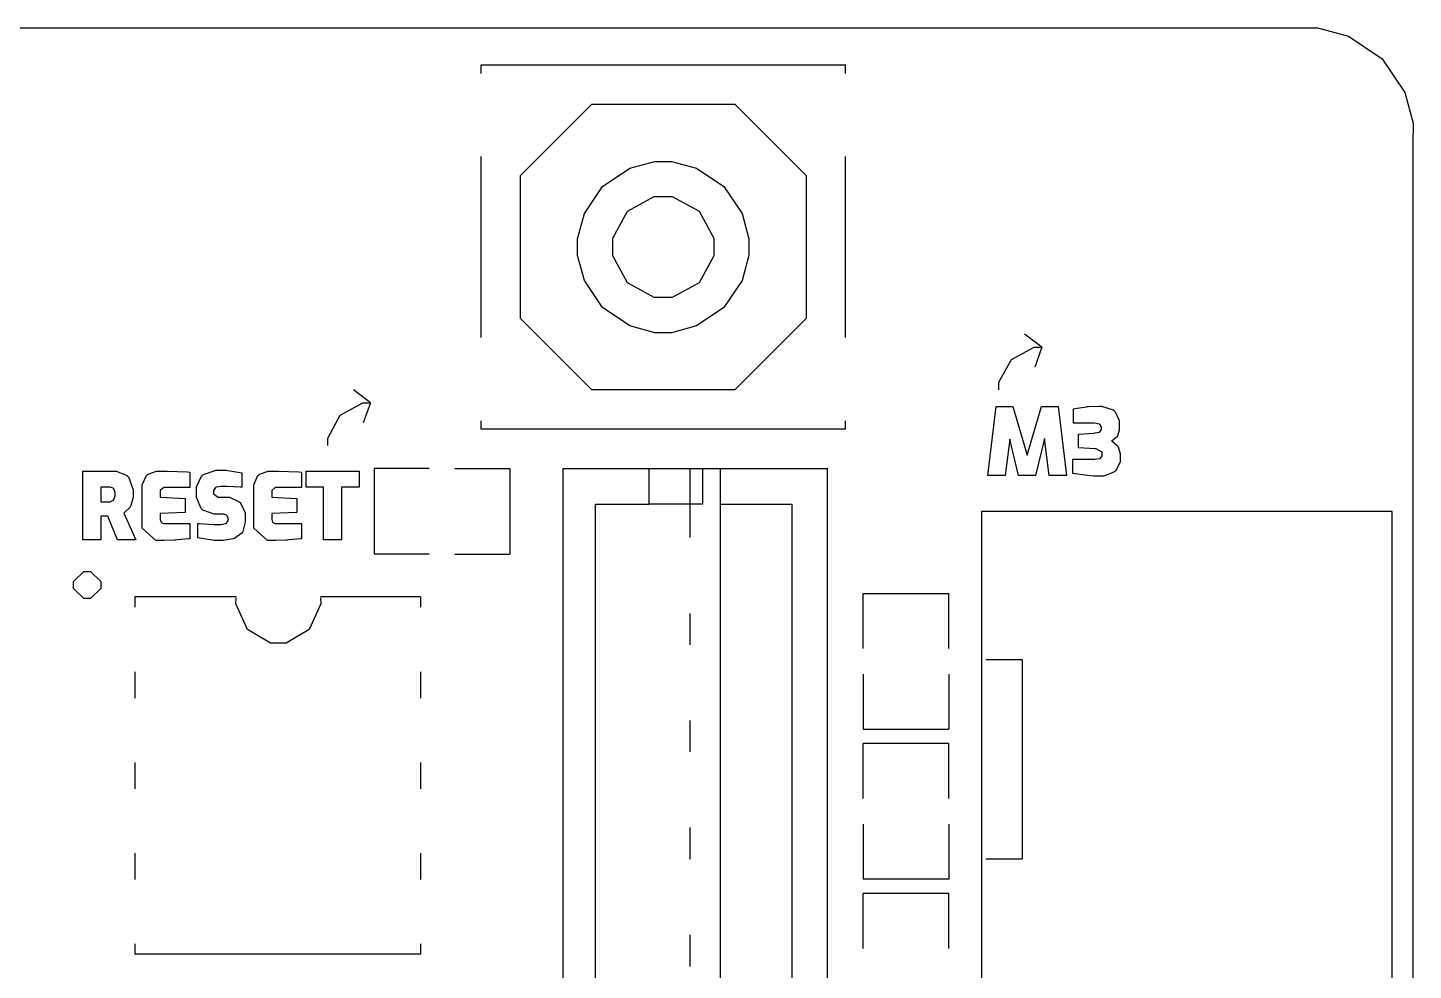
# Model space of a CAD drawing. Extents: x 0 to 132, y 0 to 98.
# Drawn here: x 91.65 to 111.05, y 71 to 84.2 of the extents above; entities that cross this region are included whole.
import ezdxf

# ---------------------------------------------------------------- set-up
doc = ezdxf.new("R2010")
doc.units = 0
doc.layers.get('0').update_dxf_attribs({"linetype": 'CONTINUOUS'})

msp = doc.modelspace()

# ---------------------------------------------------------------- linework, layer by layer
at = {"color": 0}
for p, q in [((11.7671, 84.1996), (109.564, 84.1996)), ((109.564, 84.1996), (109.564, 84.1996)), ((109.564, 84.1996), (109.565, 84.1982)), ((109.565, 84.1982), (109.708, 84.1982)), ((109.565, 84.1982), (109.565, 84.1982)), ((109.708, 84.1982), (110.141, 84.0825)), ((110.141, 84.0825), (110.611, 83.7653)), ((97.9964, 83.6785), (103.096, 83.6785)), ((97.9964, 83.56), (97.9964, 83.6785)), ((103.096, 83.56), (103.096, 83.6785)), ((110.611, 83.7653), (110.929, 83.294)), ((110.929, 83.294), (111.046, 82.8615)), ((98.5464, 82.1284), (99.5468, 83.1289)), ((99.5468, 83.1289), (101.546, 83.1289)), ((101.546, 83.1289), (102.547, 82.1284)), ((111.046, 82.8615), (111.046, 82.7169)), ((111.048, 82.7155), (111.046, 82.7169)), ((111.046, 82.7169), (111.046, 82.7169)), ((111.048, 15.4189), (111.048, 82.7155)), ((111.048, 82.7155), (111.048, 82.7155)), ((97.9964, 79.8601), (97.9964, 82.3969)), ((100.079, 82.2343), (100.429, 82.3281)), ((100.429, 82.3281), (100.546, 82.3281)), ((100.546, 82.3281), (100.662, 82.3281)), ((100.662, 82.3281), (101.013, 82.2343)), ((103.096, 79.8601), (103.096, 82.3969)), ((98.5464, 80.1289), (98.5464, 82.1284)), ((99.6968, 81.9767), (100.079, 82.2343)), ((101.013, 82.2343), (101.393, 81.9767)), ((102.547, 82.1284), (102.547, 80.1289)), ((99.4406, 81.5964), (99.6968, 81.9767)), ((101.393, 81.9767), (101.651, 81.5964)), ((100.046, 81.6296), (100.42, 81.8363)), ((100.42, 81.8363), (100.546, 81.8363)), ((100.546, 81.8363), (100.67, 81.8363)), ((100.67, 81.8363), (101.046, 81.6296)), ((99.3468, 81.2451), (99.4406, 81.5964)), ((99.8389, 81.2532), (100.046, 81.6296)), ((101.046, 81.6296), (101.253, 81.2532)), ((101.651, 81.5964), (101.746, 81.2451)), ((99.3468, 81.128), (99.3468, 81.2451)), ((99.3468, 81.0122), (99.3468, 81.128)), ((99.8389, 81.128), (99.8389, 81.2532)), ((99.8389, 81.0038), (99.8389, 81.128)), ((101.253, 81.2532), (101.253, 81.128)), ((101.253, 81.128), (101.253, 81.0038)), ((101.746, 81.2451), (101.746, 81.128)), ((101.746, 81.128), (101.746, 81.0122)), ((99.4406, 80.6619), (99.3468, 81.0122)), ((100.046, 80.6291), (99.8389, 81.0038)), ((101.253, 81.0038), (101.046, 80.6291)), ((101.746, 81.0122), (101.651, 80.6619)), ((99.6968, 80.2802), (99.4406, 80.6619)), ((100.42, 80.421), (100.046, 80.6291)), ((101.046, 80.6291), (100.67, 80.421)), ((101.651, 80.6619), (101.393, 80.2802)), ((100.546, 80.421), (100.42, 80.421)), ((100.67, 80.421), (100.546, 80.421)), ((100.079, 80.0241), (99.6968, 80.2802)), ((101.393, 80.2802), (101.013, 80.0241)), ((99.5468, 79.1284), (98.5464, 80.1289)), ((100.429, 79.9289), (100.079, 80.0241)), ((101.013, 80.0241), (100.662, 79.9289)), ((102.547, 80.1289), (101.546, 79.1284)), ((100.546, 79.9289), (100.429, 79.9289)), ((100.662, 79.9289), (100.546, 79.9289)), ((105.846, 79.7278), (105.606, 79.9084)), ((105.246, 79.2346), (105.421, 79.5528)), ((105.421, 79.5528), (105.739, 79.7278)), ((105.739, 79.7278), (105.846, 79.7278)), ((105.846, 79.7278), (105.747, 79.448)), ((105.246, 79.1284), (105.246, 79.2346)), ((96.4463, 78.9478), (96.2064, 79.1284)), ((101.546, 79.1284), (99.5468, 79.1284)), ((95.8466, 78.4546), (96.0219, 78.7728)), ((96.0219, 78.7728), (96.3401, 78.9478)), ((96.3401, 78.9478), (96.4463, 78.9478)), ((96.4463, 78.9478), (96.3454, 78.668)), ((105.091, 77.9279), (105.205, 78.8942)), ((105.205, 78.8942), (105.442, 78.8942)), ((105.442, 78.8942), (105.642, 78.2161)), ((105.642, 78.2161), (105.84, 78.8942)), ((105.84, 78.8942), (106.075, 78.8942)), ((106.075, 78.8942), (106.19, 77.9279)), ((106.292, 78.8652), (106.309, 78.8691)), ((106.292, 78.6624), (106.292, 78.8652)), ((106.309, 78.8691), (106.47, 78.8928)), ((106.47, 78.8928), (106.485, 78.8942)), ((106.485, 78.8942), (106.499, 78.897)), ((106.499, 78.897), (106.645, 78.9023)), ((106.645, 78.9023), (106.66, 78.9009)), ((106.66, 78.9009), (106.681, 78.9009)), ((106.681, 78.9009), (106.846, 78.8501)), ((106.846, 78.8501), (106.859, 78.8402)), ((106.859, 78.8402), (106.87, 78.8307)), ((106.87, 78.8307), (106.93, 78.7012)), ((97.9964, 78.5784), (97.9964, 78.697)), ((103.096, 78.5784), (103.096, 78.697)), ((106.56, 78.6624), (106.292, 78.6624)), ((106.582, 78.6624), (106.56, 78.6624)), ((106.649, 78.65), (106.582, 78.6624)), ((106.653, 78.6476), (106.649, 78.65)), ((106.657, 78.6447), (106.653, 78.6476)), ((106.681, 78.6074), (106.657, 78.6447)), ((106.681, 78.5936), (106.681, 78.6074)), ((106.681, 78.5813), (106.681, 78.5936)), ((106.681, 78.5717), (106.681, 78.5813)), ((106.93, 78.7012), (106.93, 78.6571)), ((106.93, 78.6571), (106.93, 78.5908)), ((106.93, 78.5908), (106.93, 78.5633)), ((95.8466, 78.3484), (95.8466, 78.4546)), ((103.096, 78.5784), (97.9964, 78.5784)), ((105.397, 78.4394), (105.335, 77.9279)), ((105.52, 77.9279), (105.397, 78.4394)), ((105.883, 78.449), (105.756, 77.9279)), ((105.948, 77.9279), (105.883, 78.449)), ((106.358, 78.5096), (106.579, 78.5248)), ((106.358, 78.3167), (106.358, 78.5096)), ((106.579, 78.5248), (106.587, 78.5262)), ((106.587, 78.5262), (106.652, 78.5386)), ((106.652, 78.5386), (106.656, 78.54)), ((106.656, 78.54), (106.66, 78.5428)), ((106.66, 78.5428), (106.681, 78.5717)), ((106.831, 78.4172), (106.821, 78.413)), ((106.821, 78.413), (106.831, 78.4105)), ((106.9, 78.4698), (106.831, 78.4172)), ((106.831, 78.4105), (106.907, 78.347)), ((106.904, 78.4765), (106.9, 78.4698)), ((106.908, 78.4849), (106.904, 78.4765)), ((106.93, 78.5633), (106.908, 78.4849)), ((106.59, 78.3043), (106.358, 78.3167)), ((106.606, 78.3043), (106.59, 78.3043)), ((106.692, 78.2546), (106.606, 78.3043)), ((106.667, 78.172), (106.692, 78.2038)), ((106.692, 78.238), (106.692, 78.2546)), ((106.692, 78.2133), (106.692, 78.238)), ((106.692, 78.2038), (106.692, 78.2133)), ((106.907, 78.347), (106.912, 78.3375)), ((106.912, 78.3375), (106.916, 78.329)), ((106.916, 78.329), (106.943, 78.2327)), ((106.943, 78.2327), (106.943, 78.1995)), ((106.943, 78.1995), (106.943, 78.165)), ((94.1091, 77.942), (94.2855, 78.0038)), ((94.2855, 78.0038), (94.3448, 78.0038)), ((94.3448, 78.0038), (94.4192, 78.0038)), ((94.4192, 78.0038), (94.6175, 77.972)), ((96.4957, 78.0288), (96.4957, 76.8297)), ((97.2661, 78.0288), (96.4957, 78.0288)), ((97.6256, 78.0288), (98.3961, 78.0288)), ((98.3961, 78.0288), (98.3961, 76.8297)), ((99.1457, 66.0273), (99.1457, 78.0274)), ((99.1457, 78.0274), (102.846, 78.0274)), ((100.349, 77.5286), (100.349, 78.0288)), ((100.849, 78.0288), (101.097, 78.0288)), ((100.918, 78.0274), (100.918, 77.0611)), ((101.097, 78.0288), (101.097, 77.5286)), ((101.346, 66.0259), (101.346, 78.0274)), ((102.846, 66.0273), (102.846, 78.0274)), ((106.28, 77.9568), (106.28, 78.1597)), ((106.28, 78.1597), (106.564, 78.1597)), ((106.564, 78.1597), (106.589, 78.1597)), ((106.589, 78.1597), (106.659, 78.1678)), ((106.659, 78.1678), (106.663, 78.1692)), ((106.663, 78.1692), (106.667, 78.172)), ((106.943, 78.1209), (106.881, 77.9956)), ((106.943, 78.165), (106.943, 78.1209)), ((92.4183, 77.0283), (92.4183, 77.9928)), ((92.4183, 77.9928), (92.8303, 77.9928)), ((92.8303, 77.9928), (92.8825, 77.9928)), ((92.8825, 77.9928), (93.03, 77.935)), ((93.03, 77.935), (93.0437, 77.9226)), ((93.0437, 77.9226), (93.0561, 77.9103)), ((93.0561, 77.9103), (93.1224, 77.7311)), ((93.249, 77.8013), (93.3083, 77.9307)), ((93.3083, 77.9307), (93.3207, 77.9406)), ((93.3207, 77.9406), (93.3319, 77.9501)), ((93.3319, 77.9501), (93.4501, 77.9928)), ((93.4501, 77.9928), (93.4903, 77.9928)), ((93.4903, 77.9928), (93.5965, 77.9928)), ((93.5965, 77.9928), (93.8844, 77.9791)), ((93.8844, 77.9791), (93.9176, 77.9748)), ((93.9176, 77.9748), (93.9176, 77.7614)), ((94.011, 77.7695), (94.0802, 77.9184)), ((94.0802, 77.9184), (94.0954, 77.9293)), ((94.0954, 77.9293), (94.1091, 77.942)), ((94.6175, 77.972), (94.6436, 77.9653)), ((94.6436, 77.9653), (94.6436, 77.7642)), ((94.8118, 77.8013), (94.8697, 77.9307)), ((94.8697, 77.9307), (94.8821, 77.9406)), ((94.8821, 77.9406), (94.893, 77.9501)), ((94.893, 77.9501), (95.0129, 77.9928)), ((95.0129, 77.9928), (95.0528, 77.9928)), ((95.0528, 77.9928), (95.159, 77.9928)), ((95.159, 77.9928), (95.4444, 77.9791)), ((95.4444, 77.9791), (95.4775, 77.9748)), ((95.4775, 77.9748), (95.4775, 77.7614)), ((95.5449, 77.7667), (95.5449, 77.9928)), ((95.5449, 77.9928), (96.285, 77.9928)), ((96.285, 77.9928), (96.285, 77.7667)), ((105.335, 77.9279), (105.091, 77.9279)), ((105.756, 77.9279), (105.52, 77.9279)), ((106.19, 77.9279), (105.948, 77.9279)), ((106.309, 77.9515), (106.28, 77.9568)), ((106.566, 77.9212), (106.309, 77.9515)), ((106.663, 77.9212), (106.566, 77.9212)), ((106.711, 77.9212), (106.663, 77.9212)), ((106.857, 77.9748), (106.711, 77.9212)), ((106.87, 77.9847), (106.857, 77.9748)), ((106.881, 77.9956), (106.87, 77.9847)), ((92.7848, 77.7667), (92.6705, 77.7667)), ((92.6705, 77.7667), (92.6705, 77.5614)), ((92.7985, 77.7667), (92.7848, 77.7667)), ((92.8441, 77.7505), (92.7985, 77.7667)), ((92.8479, 77.7462), (92.8441, 77.7505)), ((92.8508, 77.7434), (92.8479, 77.7462)), ((92.8688, 77.6884), (92.8508, 77.7434)), ((92.8508, 77.5917), (92.8688, 77.6496)), ((92.8688, 77.6676), (92.8688, 77.6884)), ((92.8688, 77.6496), (92.8688, 77.6676)), ((93.1224, 77.6277), (93.0921, 77.5077)), ((93.1224, 77.7311), (93.1224, 77.6704)), ((93.1224, 77.6704), (93.1224, 77.6277)), ((93.249, 77.7543), (93.249, 77.8013)), ((93.249, 77.2513), (93.249, 77.7543)), ((93.5524, 77.7614), (93.5027, 77.7187)), ((93.5027, 77.7187), (93.5027, 77.7035)), ((93.5027, 77.7035), (93.5027, 77.6249)), ((93.5027, 77.6249), (93.8512, 77.6097)), ((93.5687, 77.7614), (93.5524, 77.7614)), ((93.9176, 77.7614), (93.5687, 77.7614)), ((93.8512, 77.6097), (93.8512, 77.4114)), ((94.011, 77.7159), (94.011, 77.7695)), ((94.011, 77.676), (94.011, 77.7159)), ((94.011, 77.6235), (94.011, 77.676)), ((94.0731, 77.4665), (94.011, 77.6235)), ((94.2742, 77.76), (94.2495, 77.7187)), ((94.2495, 77.7187), (94.2495, 77.7035)), ((94.2495, 77.7035), (94.2495, 77.6912)), ((94.2495, 77.6912), (94.2495, 77.6746)), ((94.2495, 77.6746), (94.3116, 77.6249)), ((94.2799, 77.7614), (94.2742, 77.76)), ((94.2841, 77.7642), (94.2799, 77.7614)), ((94.3501, 77.7752), (94.2841, 77.7642)), ((94.3116, 77.6249), (94.3335, 77.6249)), ((94.3335, 77.6249), (94.4203, 77.6249)), ((94.3751, 77.7752), (94.3501, 77.7752)), ((94.4354, 77.7752), (94.3751, 77.7752)), ((94.4203, 77.6249), (94.47, 77.6249)), ((94.6189, 77.7667), (94.4354, 77.7752)), ((94.47, 77.6249), (94.6079, 77.5628)), ((94.6436, 77.7642), (94.6189, 77.7667)), ((94.8118, 77.7543), (94.8118, 77.8013)), ((94.8118, 77.2513), (94.8118, 77.7543)), ((95.1121, 77.7614), (95.0627, 77.7187)), ((95.0627, 77.7187), (95.0627, 77.7035)), ((95.0627, 77.7035), (95.0627, 77.6249)), ((95.0627, 77.6249), (95.4126, 77.6097)), ((95.1286, 77.7614), (95.1121, 77.7614)), ((95.4775, 77.7614), (95.1286, 77.7614)), ((95.4126, 77.6097), (95.4126, 77.4114)), ((95.7887, 77.7667), (95.5449, 77.7667)), ((95.7887, 77.0283), (95.7887, 77.7667)), ((96.285, 77.7667), (96.0409, 77.7667)), ((96.0409, 77.7667), (96.0409, 77.0283)), ((92.6705, 77.5614), (92.7848, 77.5614)), ((92.7848, 77.5614), (92.8, 77.5614)), ((92.8, 77.5614), (92.8441, 77.5822)), ((92.8441, 77.5822), (92.8479, 77.5864)), ((92.8479, 77.5864), (92.8508, 77.5917)), ((93.0797, 77.4883), (92.9996, 77.4114)), ((93.0864, 77.4982), (93.0797, 77.4883)), ((93.0921, 77.5077), (93.0864, 77.4982)), ((94.0869, 77.4541), (94.0731, 77.4665)), ((94.0992, 77.4428), (94.0869, 77.4541)), ((94.258, 77.3864), (94.0992, 77.4428)), ((94.6079, 77.5628), (94.6203, 77.5504)), ((94.6203, 77.5504), (94.6312, 77.5395)), ((94.6312, 77.5395), (94.6919, 77.4072)), ((99.5962, 66.5261), (99.5962, 77.5286)), ((99.5962, 77.5286), (100.343, 77.5271)), ((100.343, 77.5271), (100.344, 77.5271)), ((101.097, 77.5286), (100.349, 77.5286)), ((101.345, 77.5271), (102.347, 77.5271)), ((102.347, 77.5271), (102.347, 66.5261)), ((105, 77.4277), (105, 70.2289)), ((110.75, 77.4277), (105, 77.4277)), ((110.75, 70.2289), (110.75, 77.4277)), ((92.7668, 77.3603), (92.6705, 77.3603)), ((92.6705, 77.3603), (92.6705, 77.0283)), ((92.9019, 77.0283), (92.7668, 77.3603)), ((92.9996, 77.4114), (92.9901, 77.4044)), ((92.9901, 77.4044), (93.158, 77.0283)), ((93.249, 77.1934), (93.249, 77.2513)), ((93.8512, 77.4114), (93.5027, 77.3987)), ((93.5027, 77.3987), (93.5027, 77.3247)), ((93.5027, 77.3247), (93.5027, 77.312)), ((93.5027, 77.312), (93.5136, 77.2777)), ((93.5136, 77.2777), (93.5164, 77.2749)), ((93.5164, 77.2749), (93.5179, 77.2721)), ((93.5179, 77.2721), (93.5482, 77.2569)), ((93.5482, 77.2569), (93.5591, 77.2569)), ((93.5591, 77.2569), (93.9176, 77.2569)), ((93.9176, 77.2569), (93.9176, 77.0435)), ((94.0262, 77.0587), (94.0262, 77.2597)), ((94.0262, 77.2597), (94.047, 77.2583)), ((94.047, 77.2583), (94.2538, 77.246)), ((94.2538, 77.246), (94.324, 77.246)), ((94.3158, 77.3864), (94.258, 77.3864)), ((94.3875, 77.3864), (94.3158, 77.3864)), ((94.324, 77.246), (94.3487, 77.246)), ((94.3487, 77.246), (94.4178, 77.2597)), ((94.397, 77.3864), (94.3875, 77.3864)), ((94.4287, 77.374), (94.397, 77.3864)), ((94.4178, 77.2597), (94.4231, 77.2612)), ((94.4231, 77.2612), (94.4273, 77.264)), ((94.4273, 77.264), (94.4534, 77.301)), ((94.433, 77.3712), (94.4287, 77.374)), ((94.4354, 77.3688), (94.433, 77.3712)), ((94.4534, 77.3384), (94.4354, 77.3688)), ((94.4534, 77.3271), (94.4534, 77.3384)), ((94.4534, 77.312), (94.4534, 77.3271)), ((94.4534, 77.301), (94.4534, 77.312)), ((94.6919, 77.2749), (94.6573, 77.1454)), ((94.6919, 77.4072), (94.6919, 77.3631)), ((94.6919, 77.3631), (94.6919, 77.3204)), ((94.6919, 77.3204), (94.6919, 77.2749)), ((94.8118, 77.1934), (94.8118, 77.2513)), ((95.4126, 77.4114), (95.0627, 77.3987)), ((95.0627, 77.3987), (95.0627, 77.3247)), ((95.0627, 77.3247), (95.0627, 77.312)), ((95.0627, 77.312), (95.075, 77.2777)), ((95.075, 77.2777), (95.0778, 77.2749)), ((95.0778, 77.2749), (95.0807, 77.2721)), ((95.0807, 77.2721), (95.1096, 77.2569)), ((95.1096, 77.2569), (95.1191, 77.2569)), ((95.1191, 77.2569), (95.4775, 77.2569)), ((95.4775, 77.2569), (95.4775, 77.0435)), ((92.6705, 77.0283), (92.4183, 77.0283)), ((93.158, 77.0283), (92.9019, 77.0283)), ((93.4406, 77.0199), (93.249, 77.1934)), ((93.7398, 77.0269), (93.7218, 77.0255)), ((93.9038, 77.0421), (93.7398, 77.0269)), ((93.9176, 77.0435), (93.9038, 77.0421)), ((94.0498, 77.053), (94.0262, 77.0587)), ((94.2605, 77.0199), (94.0498, 77.053)), ((94.5212, 77.0421), (94.3846, 77.0199)), ((94.5349, 77.046), (94.5212, 77.0421)), ((94.5473, 77.0502), (94.5349, 77.046)), ((94.645, 77.1232), (94.5473, 77.0502)), ((94.652, 77.1342), (94.645, 77.1232)), ((94.6573, 77.1454), (94.652, 77.1342)), ((95.002, 77.0199), (94.8118, 77.1934)), ((95.3022, 77.0269), (95.2832, 77.0255)), ((95.4634, 77.0421), (95.3022, 77.0269)), ((95.4775, 77.0435), (95.4634, 77.0421)), ((96.0409, 77.0283), (95.7887, 77.0283)), ((93.5055, 77.0199), (93.4406, 77.0199)), ((93.5535, 77.0199), (93.5055, 77.0199)), ((93.7024, 77.0255), (93.5535, 77.0199)), ((93.7218, 77.0255), (93.7024, 77.0255)), ((94.3391, 77.0199), (94.2605, 77.0199)), ((94.3846, 77.0199), (94.3391, 77.0199)), ((95.0655, 77.0199), (95.002, 77.0199)), ((95.1149, 77.0199), (95.0655, 77.0199)), ((95.2638, 77.0255), (95.1149, 77.0199)), ((95.2832, 77.0255), (95.2638, 77.0255)), ((97.2661, 76.8297), (96.4957, 76.8297)), ((97.6256, 76.8297), (98.3961, 76.8297)), ((92.2884, 76.4438), (92.4306, 76.5859)), ((92.4306, 76.5859), (92.4789, 76.5859)), ((92.4789, 76.5859), (92.5255, 76.5859)), ((92.5255, 76.5859), (92.6705, 76.4438)), ((92.2884, 76.3958), (92.2884, 76.4438)), ((92.2884, 76.3489), (92.2884, 76.3958)), ((92.4306, 76.2056), (92.2884, 76.3489)), ((92.6705, 76.3489), (92.5255, 76.2056)), ((92.6705, 76.4438), (92.6705, 76.3958)), ((92.6705, 76.3958), (92.6705, 76.3489)), ((103.346, 76.2787), (104.545, 76.2787)), ((103.346, 75.5082), (103.346, 76.2787)), ((104.545, 75.5082), (104.545, 76.2787)), ((92.4789, 76.2056), (92.4306, 76.2056)), ((92.5255, 76.2056), (92.4789, 76.2056)), ((93.1457, 76.2289), (93.1457, 76.0843)), ((94.5667, 76.2289), (93.1457, 76.2289)), ((94.5596, 76.1326), (94.5667, 76.218)), ((94.7222, 75.7728), (94.5596, 76.1326)), ((95.7516, 76.1326), (95.589, 75.7728)), ((97.1462, 76.2289), (95.746, 76.2289)), ((95.746, 76.218), (95.7516, 76.1326)), ((97.1462, 76.2289), (97.1462, 76.0843)), ((100.918, 75.9975), (100.918, 75.5579)), ((95.0475, 75.5826), (94.7222, 75.7728)), ((95.589, 75.7728), (95.2638, 75.5826)), ((95.1562, 75.5826), (95.0475, 75.5826)), ((95.2638, 75.5826), (95.1562, 75.5826)), ((105.064, 75.3526), (105.573, 75.3526)), ((105.573, 75.3526), (105.573, 72.5579)), ((93.1457, 75.1829), (93.1457, 74.8136)), ((97.1462, 75.1829), (97.1462, 74.8136)), ((103.346, 75.1487), (103.346, 74.3783)), ((104.545, 75.1487), (104.545, 74.3783)), ((100.918, 74.4996), (100.918, 74.0586)), ((103.346, 74.3783), (104.545, 74.3783)), ((104.545, 74.1786), (103.346, 74.1786)), ((103.346, 73.4081), (103.346, 74.1786)), ((104.545, 73.4081), (104.545, 74.1786)), ((93.1457, 73.9126), (93.1457, 73.5446)), ((97.1462, 73.9126), (97.1462, 73.5446)), ((100.918, 73.0003), (100.918, 72.5579)), ((103.346, 73.0483), (103.346, 72.2782)), ((104.545, 73.0483), (104.545, 72.2782)), ((93.1457, 72.6419), (93.1457, 72.2739)), ((97.1462, 72.6419), (97.1462, 72.2739)), ((105.573, 72.5579), (105.064, 72.5579)), ((104.545, 72.2782), (103.346, 72.2782)), ((104.545, 72.0771), (103.346, 72.0771)), ((103.346, 71.308), (103.346, 72.0771)), ((104.545, 71.308), (104.545, 72.0771)), ((100.918, 71.4996), (100.918, 71.0572)), ((93.1457, 71.3726), (93.1457, 71.228)), ((97.1462, 71.228), (93.1457, 71.228)), ((97.1462, 71.3726), (97.1462, 71.228))]:
    msp.add_line(p, q, dxfattribs=at)

doc.saveas('drawing.dxf')
